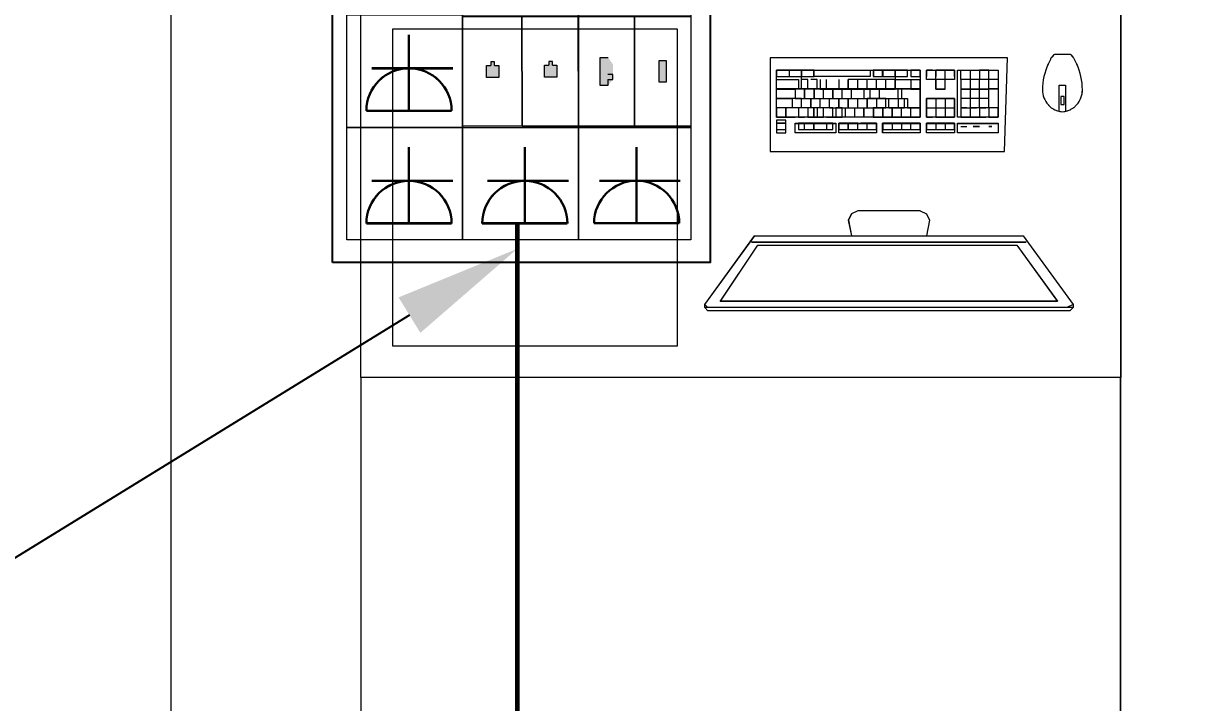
# Model space of a CAD drawing. Header units: millimetres. Extents: x -32 to 417638015, y -35 to 175284279.
# Drawn here: x 416879503 to 416881373, y 175241415 to 175242487 of the extents above; entities that cross this region are included whole.
import ezdxf
from ezdxf import colors
from ezdxf.entities.mleader import LeaderData, LeaderLine
from ezdxf.math import Vec2, Vec3

# ---------------------------------------------------------------- set-up
doc = ezdxf.new("R2010")
doc.units = ezdxf.units.MM
for name, color, linetype, lineweight in [('_ЭМ_В полу', 26, 'Кабель в трубе', 60), ('_ЭМ_ТХобщее_слой', 7, 'Continuous', 30), ('Перекрытие', 7, 'Continuous', 18), ('ТХ', 5, 'Continuous', 0), ('ШТРИХОВКА', 252, 'Continuous', 15), ('Электро', 250, 'Continuous', 25), ('ЭОМ_Кабель для СУП', 150, 'Continuous', 9)]:
    doc.layers.add(name, color=color, linetype=linetype, lineweight=lineweight)
for name, color, linetype in [('_ЭМ_Надписи', 7, 'Continuous'), ('PDF _СС_розетки', 7, 'Continuous'), ('ВНУТРЯНКА', 1, 'Continuous'), ('ЭОМ_Лотки рабочие', 5, 'Continuous')]:
    doc.layers.add(name, color=color, linetype=linetype)
doc.layers.add('PDF _ЭОМ _розетки', color=7, linetype='Continuous', true_color=0xeb0000)
doc.styles.add('ELine', font='txt.shx')
doc.styles.add('ЭОМ', font='isocpeur.ttf', dxfattribs={"width": 0.85, "height": 250})
doc.linetypes.add('TRAY', pattern='A,12.119257,["_",ELine,S=4.5,R=90,X=0,Y=-1.555839],0.750382,["_",ELine,S=4.5,R=0,X=0,Y=-0.805849],1.314849,["_",ELine,S=4.5,R=0,X=0,Y=-0.805849],2.250029,["_",ELine,S=4.5,R=90,X=0,Y=-1.555839],13.565483', length=30)
doc.linetypes.add('Кабель в трубе', pattern='A,8,[133,ltypeshp.shx,S=1,R=0,X=10,Y=1.3],-3,[130,ltypeshp.shx,S=1.5,R=-45,X=-1.5,Y=0],8', length=19)

# ---------------------------------------------------------------- blocks, each defined once
blk = doc.blocks.new('Тх 2 этаж')
at = {"layer": 'ТХ', "color": 252, "linetype": 'Continuous', "ltscale": 100, "true_color": 0x939598}
for p, q in [((1695.3, 8751.7), (1680.5, 8751.7)), ((1705.9, 8751.7), (1695.3, 8751.7)), ((1359.9, 8500.2), (1355, 8490.3)), ((1359.9, 8500.2), (1355, 8490.3)), ((1355, 8490.3), (1359.9, 8465.7)), ((1369.8, 8505.1), (1359.9, 8500.2)), ((1369.8, 8505.1), (1359.9, 8500.2)), ((1419.1, 8505.1), (1369.8, 8505.1)), ((1419.1, 8505.1), (1369.8, 8505.1)), ((1468.4, 8505.1), (1419.1, 8505.1)), ((1468.4, 8505.1), (1419.1, 8505.1)), ((1468.4, 8505.1), (1478.3, 8500.2)), ((1468.4, 8505.1), (1478.3, 8500.2)), ((1478.3, 8500.2), (1483.2, 8490.3)), ((1478.3, 8500.2), (1483.2, 8490.3)), ((1483.2, 8490.3), (1478.3, 8465.7))]:
    blk.add_line(p, q, dxfattribs=at)
at = {"layer": 'ТХ', "color": 252, "true_color": 0x939598}
for points in [[(1785.2, 8241.7), (585.2, 8241.7), (585.2, 8841.7), (1785.2, 8841.7)], [(1085.2, 8791.7), (635.2, 8791.7), (635.2, 8291.7), (1085.2, 8291.7)], [(1695.9, 8672.8), (1695.9, 8685.7), (1690.5, 8685.7), (1690.5, 8672.8)], [(585.2, 7641.7), (1785.2, 7641.7), (1785.2, 8241.7), (585.2, 8241.7)]]:
    blk.add_lwpolyline(points, close=True, dxfattribs=at)
at = {"layer": 'ТХ', "color": 252, "linetype": 'Continuous', "ltscale": 100, "true_color": 0x939598}
for points in [[(1231.7, 8746.8), (1231.7, 8598.8)], [(1606.5, 8746.8), (1231.7, 8746.8)], [(1231.7, 8598.8), (1601.6, 8598.8), (1606.5, 8746.8)], [(1241.6, 8727), (1468.4, 8727)], [(1241.6, 8653.1), (1241.6, 8727)], [(1281, 8727), (1241.6, 8727)], [(1241.6, 8727), (1241.6, 8717.2)], [(1241.6, 8717.2), (1300.8, 8717.2)], [(1261.3, 8727), (1261.3, 8717.2)], [(1281, 8697.5), (1281, 8727)], [(1300.8, 8727), (1281, 8727)], [(1281, 8727), (1281, 8717.2)], [(1300.8, 8717.2), (1300.8, 8727)], [(1300.8, 8717.2), (1300.8, 8727)], [(1300.8, 8727), (1389.5, 8727)], [(1389.5, 8717.2), (1300.8, 8717.2)], [(1389.5, 8727), (1389.5, 8717.2)], [(1429, 8727), (1394.5, 8727)], [(1394.5, 8727), (1394.5, 8717.2)], [(1394.5, 8717.2), (1429, 8717.2)], [(1409.3, 8717.2), (1409.3, 8727)], [(1409.3, 8727), (1409.3, 8717.2)], [(1448.7, 8727), (1429, 8727)], [(1429, 8727), (1429, 8697.5)], [(1429, 8717.2), (1429, 8727)], [(1429, 8717.2), (1448.7, 8717.2)], [(1448.7, 8717.2), (1448.7, 8727)], [(1468.4, 8727), (1453.6, 8727)], [(1453.6, 8727), (1453.6, 8717.2)], [(1453.6, 8717.2), (1468.4, 8717.2)], [(1468.4, 8727), (1468.4, 8653.1)], [(1468.4, 8717.2), (1468.4, 8727)], [(1488.2, 8727), (1478.3, 8727)], [(1478.3, 8727), (1478.3, 8717.2)], [(1478.3, 8727), (1522.7, 8727)], [(1478.3, 8712.3), (1478.3, 8727)], [(1522.7, 8727), (1493.1, 8727)], [(1493.1, 8727), (1493.1, 8717.2)], [(1493.1, 8697.5), (1493.1, 8727)], [(1507.9, 8712.3), (1507.9, 8727)], [(1522.7, 8717.2), (1522.7, 8727)], [(1522.7, 8727), (1522.7, 8712.3)], [(1527.6, 8727), (1591.7, 8727)], [(1527.6, 8653.1), (1527.6, 8727)], [(1532.5, 8727), (1557.2, 8727)], [(1532.5, 8712.3), (1532.5, 8727)], [(1547.3, 8727), (1547.3, 8653.1)], [(1576.9, 8727), (1562.1, 8727)], [(1562.1, 8727), (1562.1, 8712.3)], [(1562.1, 8727), (1562.1, 8712.3)], [(1576.9, 8667.9), (1576.9, 8727)], [(1576.9, 8712.3), (1576.9, 8727)], [(1576.9, 8727), (1591.7, 8727)], [(1591.7, 8727), (1591.7, 8653.1)], [(1591.7, 8727), (1591.7, 8667.9)], [(1241.6, 8712.3), (1276.1, 8712.3)], [(1241.6, 8697.5), (1241.6, 8712.3)], [(1241.6, 8697.5), (1271.2, 8697.5)], [(1276.1, 8697.5), (1241.6, 8697.5)], [(1266.2, 8667.9), (1241.6, 8667.9), (1241.6, 8682.7), (1241.6, 8697.5)], [(1305.7, 8697.5), (1271.2, 8697.5)], [(1271.2, 8697.5), (1271.2, 8682.7)], [(1271.2, 8697.5), (1271.2, 8682.7)], [(1276.1, 8712.3), (1276.1, 8697.5)], [(1290.9, 8712.3), (1281, 8712.3)], [(1286, 8697.5), (1286, 8682.7)], [(1286, 8682.7), (1286, 8697.5)], [(1290.9, 8697.5), (1290.9, 8712.3)], [(1305.7, 8712.3), (1295.8, 8712.3)], [(1315.6, 8697.5), (1300.8, 8697.5)], [(1300.8, 8697.5), (1300.8, 8682.7)], [(1305.7, 8697.5), (1305.7, 8712.3)], [(1310.6, 8712.3), (1310.6, 8697.5)], [(1310.6, 8697.5), (1429, 8697.5)], [(1315.6, 8682.7), (1315.6, 8697.5)], [(1424, 8697.5), (1315.6, 8697.5)], [(1320.5, 8697.5), (1320.5, 8712.3)], [(1340.2, 8712.3), (1340.2, 8697.5)], [(1345.1, 8682.7), (1345.1, 8697.5)], [(1399.4, 8712.3), (1355, 8712.3)], [(1355, 8697.5), (1355, 8712.3)], [(1359.9, 8682.7), (1359.9, 8697.5)], [(1369.8, 8697.5), (1369.8, 8712.3)], [(1379.7, 8697.5), (1379.7, 8682.7)], [(1384.6, 8697.5), (1384.6, 8712.3)], [(1384.6, 8697.5), (1399.4, 8697.5)], [(1389.5, 8682.7), (1389.5, 8697.5)], [(1399.4, 8697.5), (1399.4, 8712.3)], [(1429, 8712.3), (1399.4, 8712.3)], [(1404.3, 8682.7), (1404.3, 8697.5)], [(1414.2, 8697.5), (1414.2, 8712.3)], [(1433.9, 8697.5), (1424, 8697.5)], [(1453.6, 8697.5), (1429, 8697.5), (1429, 8712.3)], [(1429, 8712.3), (1468.4, 8712.3)], [(1433.9, 8682.7), (1433.9, 8697.5)], [(1438.8, 8697.5), (1438.8, 8682.7), (1448.7, 8682.7), (1448.7, 8667.9)], [(1468.4, 8697.5), (1438.8, 8697.5)], [(1453.6, 8712.3), (1453.6, 8697.5)], [(1453.6, 8712.3), (1453.6, 8697.5)], [(1453.6, 8697.5), (1468.4, 8697.5)], [(1468.4, 8697.5), (1468.4, 8712.3)], [(1468.4, 8667.9), (1468.4, 8697.5)], [(1522.7, 8712.3), (1478.3, 8712.3)], [(1493.1, 8712.3), (1493.1, 8697.5)], [(1493.1, 8697.5), (1507.9, 8697.5), (1507.9, 8712.3)], [(1493.1, 8697.5), (1507.9, 8697.5)], [(1522.7, 8712.3), (1507.9, 8712.3)], [(1507.9, 8697.5), (1507.9, 8712.3)], [(1557.2, 8712.3), (1532.5, 8712.3)], [(1532.5, 8712.3), (1532.5, 8667.9)], [(1562.1, 8712.3), (1532.5, 8712.3)], [(1532.5, 8697.5), (1547.3, 8697.5)], [(1547.3, 8697.5), (1576.9, 8697.5)], [(1562.1, 8667.9), (1562.1, 8712.3)], [(1591.7, 8712.3), (1562.1, 8712.3)], [(1576.9, 8667.9), (1576.9, 8712.3)], [(1591.7, 8697.5), (1576.9, 8697.5)], [(1241.6, 8682.7), (1266.2, 8682.7)], [(1271.2, 8682.7), (1241.6, 8682.7)], [(1266.2, 8682.7), (1266.2, 8667.9)], [(1266.2, 8682.7), (1266.2, 8667.9)], [(1281, 8682.7), (1266.2, 8682.7)], [(1271.2, 8682.7), (1295.8, 8682.7)], [(1281, 8667.9), (1281, 8682.7)], [(1286, 8682.7), (1389.5, 8682.7)], [(1295.8, 8667.9), (1295.8, 8682.7)], [(1295.8, 8682.7), (1295.8, 8667.9)], [(1310.6, 8667.9), (1310.6, 8682.7)], [(1325.4, 8667.9), (1325.4, 8682.7)], [(1340.2, 8682.7), (1340.2, 8667.9)], [(1340.2, 8667.9), (1340.2, 8682.7)], [(1355, 8667.9), (1355, 8682.7)], [(1369.8, 8667.9), (1369.8, 8682.7)], [(1384.6, 8667.9), (1384.6, 8682.7)], [(1414.2, 8682.7), (1384.6, 8682.7)], [(1384.6, 8682.7), (1384.6, 8667.9)], [(1389.5, 8682.7), (1409.3, 8682.7)], [(1399.4, 8682.7), (1399.4, 8667.9)], [(1409.3, 8682.7), (1443.8, 8682.7)], [(1414.2, 8667.9), (1414.2, 8682.7)], [(1419.1, 8667.9), (1419.1, 8682.7)], [(1433.9, 8682.7), (1433.9, 8667.9)], [(1443.8, 8667.9), (1443.8, 8682.7)], [(1478.3, 8653.1), (1478.3, 8682.7)], [(1522.7, 8682.7), (1478.3, 8682.7)], [(1478.3, 8682.7), (1478.3, 8667.9)], [(1478.3, 8682.7), (1522.7, 8682.7)], [(1493.1, 8682.7), (1493.1, 8653.1)], [(1507.9, 8682.7), (1507.9, 8667.9)], [(1522.7, 8667.9), (1522.7, 8682.7)], [(1522.7, 8682.7), (1522.7, 8653.1)], [(1562.1, 8682.7), (1532.5, 8682.7)], [(1576.9, 8682.7), (1562.1, 8682.7)], [(1325.4, 8667.9), (1241.6, 8667.9)], [(1241.6, 8667.9), (1241.6, 8653.1)], [(1256.4, 8667.9), (1256.4, 8653.1)], [(1256.4, 8653.1), (1256.4, 8667.9)], [(1276.1, 8667.9), (1276.1, 8653.1)], [(1290.9, 8667.9), (1290.9, 8653.1)], [(1300.8, 8653.1), (1300.8, 8667.9)], [(1305.7, 8667.9), (1305.7, 8653.1)], [(1315.6, 8653.1), (1315.6, 8667.9)], [(1330.3, 8667.9), (1320.5, 8667.9)], [(1325.4, 8667.9), (1394.5, 8667.9)], [(1330.3, 8653.1), (1330.3, 8667.9)], [(1345.1, 8667.9), (1335.3, 8667.9)], [(1335.3, 8667.9), (1335.3, 8653.1)], [(1345.1, 8653.1), (1345.1, 8667.9)], [(1350.1, 8667.9), (1350.1, 8653.1)], [(1364.9, 8667.9), (1364.9, 8653.1)], [(1369.8, 8667.9), (1384.6, 8667.9)], [(1384.6, 8667.9), (1414.2, 8667.9)], [(1438.8, 8667.9), (1394.5, 8667.9)], [(1394.5, 8667.9), (1394.5, 8653.1)], [(1409.3, 8667.9), (1409.3, 8653.1)], [(1419.1, 8667.9), (1443.8, 8667.9)], [(1438.8, 8653.1), (1438.8, 8667.9)], [(1453.6, 8667.9), (1438.8, 8667.9)], [(1448.7, 8667.9), (1468.4, 8667.9)], [(1468.4, 8667.9), (1453.6, 8667.9)], [(1453.6, 8653.1), (1453.6, 8667.9)], [(1468.4, 8653.1), (1468.4, 8667.9)], [(1478.3, 8667.9), (1478.3, 8653.1)], [(1478.3, 8667.9), (1522.7, 8667.9)], [(1507.9, 8667.9), (1507.9, 8653.1)], [(1522.7, 8653.1), (1522.7, 8667.9)], [(1542.4, 8667.9), (1532.5, 8667.9)], [(1532.5, 8667.9), (1532.5, 8653.1)], [(1532.5, 8667.9), (1557.2, 8667.9)], [(1591.7, 8667.9), (1547.3, 8667.9)], [(1562.1, 8667.9), (1562.1, 8653.1)], [(1562.1, 8667.9), (1572, 8667.9)], [(1576.9, 8667.9), (1576.9, 8653.1)], [(1591.7, 8667.9), (1576.9, 8667.9)], [(1591.7, 8653.1), (1591.7, 8667.9)], [(1468.4, 8653.1), (1241.6, 8653.1)], [(1241.6, 8653.1), (1271.2, 8653.1)], [(1256.4, 8648.1), (1241.6, 8648.1)], [(1241.6, 8648.1), (1241.6, 8628.4)], [(1256.4, 8643.2), (1241.6, 8643.2)], [(1241.6, 8643.2), (1241.6, 8633.3)], [(1256.4, 8628.4), (1256.4, 8648.1)], [(1256.4, 8633.3), (1256.4, 8643.2)], [(1271.2, 8643.2), (1335.3, 8643.2)], [(1271.2, 8628.4), (1271.2, 8643.2)], [(1276.1, 8653.1), (1286, 8653.1)], [(1330.3, 8643.2), (1276.1, 8643.2)], [(1276.1, 8643.2), (1276.1, 8633.3)], [(1286, 8633.3), (1286, 8643.2)], [(1290.9, 8653.1), (1315.6, 8653.1)], [(1300.8, 8633.3), (1300.8, 8643.2)], [(1320.5, 8653.1), (1345.1, 8653.1)], [(1320.5, 8643.2), (1320.5, 8633.3)], [(1330.3, 8633.3), (1330.3, 8643.2)], [(1335.3, 8643.2), (1335.3, 8628.4)], [(1369.8, 8633.3), (1369.8, 8643.2), (1340.2, 8643.2)], [(1340.2, 8643.2), (1340.2, 8633.3)], [(1340.2, 8628.4), (1340.2, 8643.2)], [(1340.2, 8643.2), (1399.4, 8643.2)], [(1355, 8633.3), (1355, 8643.2)], [(1399.4, 8643.2), (1374.7, 8643.2)], [(1384.6, 8633.3), (1384.6, 8643.2)], [(1394.5, 8653.1), (1409.3, 8653.1)], [(1399.4, 8633.3), (1399.4, 8643.2)], [(1399.4, 8643.2), (1399.4, 8628.4)], [(1409.3, 8653.1), (1424, 8653.1)], [(1424, 8643.2), (1409.3, 8643.2)], [(1409.3, 8643.2), (1409.3, 8633.3)], [(1409.3, 8628.4), (1409.3, 8643.2)], [(1409.3, 8643.2), (1468.4, 8643.2)], [(1424, 8653.1), (1438.8, 8653.1)], [(1438.8, 8643.2), (1424, 8643.2)], [(1424, 8643.2), (1424, 8633.3)], [(1438.8, 8653.1), (1468.4, 8653.1)], [(1438.8, 8643.2), (1438.8, 8633.3), (1468.4, 8633.3)], [(1468.4, 8643.2), (1438.8, 8643.2)], [(1453.6, 8633.3), (1453.6, 8643.2)], [(1468.4, 8633.3), (1468.4, 8643.2), (1468.4, 8628.4)], [(1478.3, 8653.1), (1488.2, 8653.1)], [(1522.7, 8653.1), (1478.3, 8653.1)], [(1522.7, 8643.2), (1478.3, 8643.2)], [(1478.3, 8643.2), (1522.7, 8643.2)], [(1478.3, 8643.2), (1478.3, 8633.3)], [(1478.3, 8628.4), (1478.3, 8643.2)], [(1493.1, 8653.1), (1507.9, 8653.1)], [(1493.1, 8643.2), (1493.1, 8633.3)], [(1507.9, 8653.1), (1522.7, 8653.1)], [(1507.9, 8643.2), (1507.9, 8633.3)], [(1522.7, 8633.3), (1522.7, 8643.2)], [(1522.7, 8643.2), (1522.7, 8628.4)], [(1591.7, 8653.1), (1527.6, 8653.1)], [(1527.6, 8643.2), (1591.7, 8643.2)], [(1527.6, 8628.4), (1527.6, 8643.2)], [(1532.5, 8653.1), (1572, 8653.1)], [(1532.5, 8638.3), (1542.4, 8638.3)], [(1532.5, 8638.3), (1542.4, 8638.3)], [(1562.1, 8638.3), (1552.3, 8638.3)], [(1552.3, 8638.3), (1562.1, 8638.3)], [(1576.9, 8653.1), (1591.7, 8653.1)], [(1581.9, 8638.3), (1576.9, 8638.3)], [(1576.9, 8638.3), (1581.9, 8638.3)], [(1591.7, 8643.2), (1591.7, 8628.4)], [(1241.6, 8633.3), (1256.4, 8633.3)], [(1241.6, 8628.4), (1256.4, 8628.4)], [(1335.3, 8628.4), (1271.2, 8628.4)], [(1276.1, 8633.3), (1330.3, 8633.3)], [(1340.2, 8633.3), (1369.8, 8633.3)], [(1399.4, 8628.4), (1340.2, 8628.4)], [(1369.8, 8633.3), (1399.4, 8633.3)], [(1409.3, 8633.3), (1438.8, 8633.3)], [(1468.4, 8628.4), (1409.3, 8628.4)], [(1478.3, 8633.3), (1522.7, 8633.3)], [(1522.7, 8628.4), (1478.3, 8628.4)], [(1591.7, 8628.4), (1527.6, 8628.4)], [(1202.1, 8455.8), (1419.1, 8455.8), (1636.1, 8455.8)], [(1710.1, 8357.2), (1700.2, 8352.3), (1419.1, 8352.3), (1133.1, 8352.3), (1128.2, 8357.2)], [(1710.1, 8352.3), (1700.2, 8352.3), (1419.1, 8352.3), (1138, 8352.3), (1128.2, 8352.3)]]:
    blk.add_lwpolyline(points, dxfattribs=at)
for points in [[(1330.3, 8697.5), (1330.3, 8682.7)], [(1379.7, 8667.9), (1379.7, 8653.1)], [(1424, 8667.9), (1424, 8653.1)], [(1216.9, 8465.7), (1419.1, 8465.7), (1616.4, 8465.7), (1626.2, 8465.7), (1631.2, 8465.7), (1710.1, 8357.2), (1710.1, 8352.3), (1705.1, 8347.3), (1419.1, 8347.3), (1133.1, 8347.3), (1128.2, 8352.3), (1128.2, 8357.2), (1207.1, 8465.7)], [(1419.1, 8362.1), (1152.8, 8362.1), (1212, 8450.9), (1419.1, 8450.9), (1621.3, 8450.9), (1685.4, 8362.1)]]:
    blk.add_lwpolyline(points, close=True, dxfattribs=at)
at = {"layer": 'ТХ', "color": 252, "true_color": 0x939598}
blk.add_lwpolyline([(1688.3, 8662.1), (1688.3, 8703.4), (1698.1, 8703.4), (1698.1, 8662.1)], dxfattribs=at)
at = {"layer": 'ТХ', "color": 252, "linetype": 'Continuous', "ltscale": 100, "true_color": 0x939598}
for centre, radius, start, end in [((1705.1, 8725.5), 36.4, 135, 144.2175), ((1680.5, 8750.1), 1.61, 90, 135), ((1705.9, 8750.1), 1.61, 45, 90), ((1681.3, 8725.5), 36.4, 35.7825, 45), ((1759.3, 8696.1), 97.6, 155.2785, 180), ((1930.2, 8617.4), 285.7, 153.4349, 155.2785), ((1684.8, 8740.1), 11.5, 144.2175, 153.4349), ((1701.6, 8740.1), 11.5, 26.5651, 35.7825), ((1456.2, 8617.4), 285.7, 24.7215, 26.5651), ((1627.1, 8696.1), 97.6, 0, 24.7215), ((1696.4, 8696.1), 34.8, 180, 222.0469), ((1690, 8696.1), 34.8, 317.9531, 0), ((1746.8, 8741.5), 102.6, 222.0469, 225), ((1681.7, 8676.4), 10.5, 225, 234.2175), ((1693.5, 8692.8), 30.7, 234.2175, 243.4349), ((1700.9, 8707.5), 47.1, 243.4349, 250.8758), ((1693.2, 8685.4), 23.8, 250.8758, 270), ((1693.2, 8685.4), 23.8, 270, 289.1242), ((1685.5, 8707.5), 47.1, 289.1242, 296.5651), ((1692.9, 8692.8), 30.7, 296.5651, 305.7825), ((1704.7, 8676.4), 10.5, 305.7825, 315), ((1639.6, 8741.5), 102.6, 315, 317.9531)]:
    blk.add_arc(centre, radius, start, end, dxfattribs=at)
blk = doc.blocks.new('План 2 этажа')
at = {"layer": 'Перекрытие', "color": 8}
blk.add_line((-5404.235, 9080.02), (-5404.235, 11444.505), dxfattribs=at)
at = {"layer": 'ЭОМ_Лотки рабочие'}
blk.add_blockref('Тх 2 этаж', (-5689.424, 2325.176), dxfattribs=at)
blk = doc.blocks.new('_ЭМ_ТХ2_2ЭТАЖнов')
at = {"layer": 'ТХ', "color": 252, "linetype": 'Continuous', "ltscale": 100, "true_color": 0x939598}
for p, q in [((1819.9, 10743.2), (1805.1, 10743.2)), ((1830.6, 10743.2), (1819.9, 10743.2)), ((1484.6, 10491.7), (1479.7, 10481.8)), ((1484.6, 10491.7), (1479.7, 10481.8)), ((1494.5, 10496.6), (1484.6, 10491.7)), ((1494.5, 10496.6), (1484.6, 10491.7)), ((1543.8, 10496.6), (1494.5, 10496.6)), ((1543.8, 10496.6), (1494.5, 10496.6)), ((1593.1, 10496.6), (1543.8, 10496.6)), ((1593.1, 10496.6), (1543.8, 10496.6)), ((1593.1, 10496.6), (1602.9, 10491.7)), ((1593.1, 10496.6), (1602.9, 10491.7)), ((1602.9, 10491.7), (1607.9, 10481.8)), ((1602.9, 10491.7), (1607.9, 10481.8)), ((1479.7, 10481.8), (1484.6, 10457.2)), ((1607.9, 10481.8), (1602.9, 10457.2))]:
    blk.add_line(p, q, dxfattribs=at)
at = {"layer": 'ТХ', "color": 252, "true_color": 0x939598}
for points in [[(1909.8, 10233.2), (709.8, 10233.2), (709.8, 10833.2), (1909.8, 10833.2)], [(1209.8, 10783.2), (759.8, 10783.2), (759.8, 10283.2), (1209.8, 10283.2)], [(1820.5, 10664.2), (1820.5, 10677.2), (1815.2, 10677.2), (1815.2, 10664.2)], [(709.8, 9633.2), (1909.8, 9633.2), (1909.8, 10233.2), (709.8, 10233.2)]]:
    blk.add_lwpolyline(points, close=True, dxfattribs=at)
at = {"layer": 'ТХ', "color": 252, "linetype": 'Continuous', "ltscale": 100, "true_color": 0x939598}
for points in [[(1356.4, 10738.3), (1356.4, 10590.3)], [(1731.2, 10738.3), (1356.4, 10738.3)], [(1356.4, 10590.3), (1726.2, 10590.3), (1731.2, 10738.3)], [(1366.2, 10718.5), (1593.1, 10718.5)], [(1366.2, 10644.6), (1366.2, 10718.5)], [(1405.7, 10718.5), (1366.2, 10718.5)], [(1366.2, 10718.5), (1366.2, 10708.7)], [(1386, 10718.5), (1386, 10708.7)], [(1405.7, 10688.9), (1405.7, 10718.5)], [(1425.4, 10718.5), (1405.7, 10718.5)], [(1405.7, 10718.5), (1405.7, 10708.7)], [(1425.4, 10708.7), (1425.4, 10718.5)], [(1425.4, 10708.7), (1425.4, 10718.5)], [(1425.4, 10718.5), (1514.2, 10718.5)], [(1514.2, 10718.5), (1514.2, 10708.7)], [(1553.6, 10718.5), (1519.1, 10718.5)], [(1519.1, 10718.5), (1519.1, 10708.7)], [(1533.9, 10708.7), (1533.9, 10718.5)], [(1533.9, 10718.5), (1533.9, 10708.7)], [(1573.4, 10718.5), (1553.6, 10718.5)], [(1553.6, 10718.5), (1553.6, 10688.9)], [(1553.6, 10708.7), (1553.6, 10718.5)], [(1573.4, 10708.7), (1573.4, 10718.5)], [(1593.1, 10718.5), (1578.3, 10718.5)], [(1578.3, 10718.5), (1578.3, 10708.7)], [(1593.1, 10718.5), (1593.1, 10644.6)], [(1593.1, 10708.7), (1593.1, 10718.5)], [(1612.8, 10718.5), (1602.9, 10718.5)], [(1602.9, 10718.5), (1602.9, 10708.7)], [(1602.9, 10718.5), (1647.3, 10718.5)], [(1602.9, 10703.7), (1602.9, 10718.5)], [(1647.3, 10718.5), (1617.7, 10718.5)], [(1617.7, 10718.5), (1617.7, 10708.7)], [(1617.7, 10688.9), (1617.7, 10718.5)], [(1632.5, 10703.7), (1632.5, 10718.5)], [(1647.3, 10708.7), (1647.3, 10718.5)], [(1647.3, 10718.5), (1647.3, 10703.7)], [(1652.3, 10718.5), (1716.4, 10718.5)], [(1652.3, 10644.6), (1652.3, 10718.5)], [(1657.2, 10718.5), (1681.9, 10718.5)], [(1657.2, 10703.7), (1657.2, 10718.5)], [(1672, 10718.5), (1672, 10644.6)], [(1701.6, 10718.5), (1686.8, 10718.5)], [(1686.8, 10718.5), (1686.8, 10703.7)], [(1686.8, 10718.5), (1686.8, 10703.7)], [(1701.6, 10659.3), (1701.6, 10718.5)], [(1701.6, 10703.7), (1701.6, 10718.5)], [(1701.6, 10718.5), (1716.4, 10718.5)], [(1716.4, 10718.5), (1716.4, 10644.6)], [(1716.4, 10718.5), (1716.4, 10659.3)], [(1366.2, 10708.7), (1425.4, 10708.7)], [(1366.2, 10703.7), (1400.8, 10703.7)], [(1366.2, 10688.9), (1366.2, 10703.7)], [(1400.8, 10703.7), (1400.8, 10688.9)], [(1415.6, 10703.7), (1405.7, 10703.7)], [(1415.6, 10688.9), (1415.6, 10703.7)], [(1430.3, 10703.7), (1420.5, 10703.7)], [(1514.2, 10708.7), (1425.4, 10708.7)], [(1430.3, 10688.9), (1430.3, 10703.7)], [(1435.3, 10703.7), (1435.3, 10688.9)], [(1445.1, 10688.9), (1445.1, 10703.7)], [(1464.9, 10703.7), (1464.9, 10688.9)], [(1524, 10703.7), (1479.7, 10703.7)], [(1479.7, 10688.9), (1479.7, 10703.7)], [(1494.5, 10688.9), (1494.5, 10703.7)], [(1509.2, 10688.9), (1509.2, 10703.7)], [(1519.1, 10708.7), (1553.6, 10708.7)], [(1524, 10688.9), (1524, 10703.7)], [(1553.6, 10703.7), (1524, 10703.7)], [(1538.8, 10688.9), (1538.8, 10703.7)], [(1553.6, 10708.7), (1573.4, 10708.7)], [(1578.3, 10688.9), (1553.6, 10688.9), (1553.6, 10703.7)], [(1553.6, 10703.7), (1593.1, 10703.7)], [(1578.3, 10708.7), (1593.1, 10708.7)], [(1578.3, 10703.7), (1578.3, 10688.9)], [(1578.3, 10703.7), (1578.3, 10688.9)], [(1593.1, 10688.9), (1593.1, 10703.7)], [(1647.3, 10703.7), (1602.9, 10703.7)], [(1617.7, 10703.7), (1617.7, 10688.9)], [(1617.7, 10688.9), (1632.5, 10688.9), (1632.5, 10703.7)], [(1647.3, 10703.7), (1632.5, 10703.7)], [(1632.5, 10688.9), (1632.5, 10703.7)], [(1681.9, 10703.7), (1657.2, 10703.7)], [(1657.2, 10703.7), (1657.2, 10659.3)], [(1686.8, 10703.7), (1657.2, 10703.7)], [(1686.8, 10659.3), (1686.8, 10703.7)], [(1716.4, 10703.7), (1686.8, 10703.7)], [(1701.6, 10659.3), (1701.6, 10703.7)], [(1366.2, 10688.9), (1395.8, 10688.9)], [(1400.8, 10688.9), (1366.2, 10688.9)], [(1390.9, 10659.3), (1366.2, 10659.3), (1366.2, 10674.1), (1366.2, 10688.9)], [(1430.3, 10688.9), (1395.8, 10688.9)], [(1395.8, 10688.9), (1395.8, 10674.1)], [(1395.8, 10688.9), (1395.8, 10674.1)], [(1410.6, 10688.9), (1410.6, 10674.1)], [(1410.6, 10674.1), (1410.6, 10688.9)], [(1440.2, 10688.9), (1425.4, 10688.9)], [(1425.4, 10688.9), (1425.4, 10674.1)], [(1435.3, 10688.9), (1553.6, 10688.9)], [(1440.2, 10674.1), (1440.2, 10688.9)], [(1548.7, 10688.9), (1440.2, 10688.9)], [(1469.8, 10674.1), (1469.8, 10688.9)], [(1484.6, 10674.1), (1484.6, 10688.9)], [(1504.3, 10688.9), (1504.3, 10674.1)], [(1509.2, 10688.9), (1524, 10688.9)], [(1514.2, 10674.1), (1514.2, 10688.9)], [(1529, 10674.1), (1529, 10688.9)], [(1558.6, 10688.9), (1548.7, 10688.9)], [(1558.6, 10674.1), (1558.6, 10688.9)], [(1563.5, 10688.9), (1563.5, 10674.1), (1573.4, 10674.1), (1573.4, 10659.3)], [(1593.1, 10688.9), (1563.5, 10688.9)], [(1578.3, 10688.9), (1593.1, 10688.9)], [(1593.1, 10659.3), (1593.1, 10688.9)], [(1617.7, 10688.9), (1632.5, 10688.9)], [(1657.2, 10688.9), (1672, 10688.9)], [(1672, 10688.9), (1701.6, 10688.9)], [(1716.4, 10688.9), (1701.6, 10688.9)], [(1366.2, 10674.1), (1390.9, 10674.1)], [(1395.8, 10674.1), (1366.2, 10674.1)], [(1450.1, 10659.3), (1366.2, 10659.3)], [(1366.2, 10659.3), (1366.2, 10644.6)], [(1381, 10659.3), (1381, 10644.6)], [(1381, 10644.6), (1381, 10659.3)], [(1390.9, 10674.1), (1390.9, 10659.3)], [(1390.9, 10674.1), (1390.9, 10659.3)], [(1405.7, 10674.1), (1390.9, 10674.1)], [(1395.8, 10674.1), (1420.5, 10674.1)], [(1400.8, 10659.3), (1400.8, 10644.6)], [(1405.7, 10659.3), (1405.7, 10674.1)], [(1410.6, 10674.1), (1514.2, 10674.1)], [(1415.6, 10659.3), (1415.6, 10644.6)], [(1420.5, 10659.3), (1420.5, 10674.1)], [(1420.5, 10674.1), (1420.5, 10659.3)], [(1425.4, 10644.6), (1425.4, 10659.3)], [(1430.3, 10659.3), (1430.3, 10644.6)], [(1435.3, 10659.3), (1435.3, 10674.1)], [(1440.2, 10644.6), (1440.2, 10659.3)], [(1455, 10659.3), (1445.1, 10659.3)], [(1450.1, 10659.3), (1450.1, 10674.1)], [(1450.1, 10659.3), (1519.1, 10659.3)], [(1455, 10644.6), (1455, 10659.3)], [(1469.8, 10659.3), (1459.9, 10659.3)], [(1459.9, 10659.3), (1459.9, 10644.6)], [(1464.9, 10674.1), (1464.9, 10659.3)], [(1464.9, 10659.3), (1464.9, 10674.1)], [(1469.8, 10644.6), (1469.8, 10659.3)], [(1474.7, 10659.3), (1474.7, 10644.6)], [(1479.7, 10659.3), (1479.7, 10674.1)], [(1489.5, 10659.3), (1489.5, 10644.6)], [(1494.5, 10659.3), (1494.5, 10674.1)], [(1494.5, 10659.3), (1509.2, 10659.3)], [(1509.2, 10659.3), (1509.2, 10674.1)], [(1538.8, 10674.1), (1509.2, 10674.1)], [(1509.2, 10674.1), (1509.2, 10659.3)], [(1509.2, 10659.3), (1538.8, 10659.3)], [(1514.2, 10674.1), (1533.9, 10674.1)], [(1563.5, 10659.3), (1519.1, 10659.3)], [(1519.1, 10659.3), (1519.1, 10644.6)], [(1524, 10674.1), (1524, 10659.3)], [(1533.9, 10674.1), (1568.4, 10674.1)], [(1533.9, 10659.3), (1533.9, 10644.6)], [(1538.8, 10659.3), (1538.8, 10674.1)], [(1543.8, 10659.3), (1543.8, 10674.1)], [(1543.8, 10659.3), (1568.4, 10659.3)], [(1558.6, 10674.1), (1558.6, 10659.3)], [(1563.5, 10644.6), (1563.5, 10659.3)], [(1578.3, 10659.3), (1563.5, 10659.3)], [(1568.4, 10659.3), (1568.4, 10674.1)], [(1573.4, 10659.3), (1593.1, 10659.3)], [(1593.1, 10659.3), (1578.3, 10659.3)], [(1578.3, 10644.6), (1578.3, 10659.3)], [(1593.1, 10644.6), (1593.1, 10659.3)], [(1602.9, 10644.6), (1602.9, 10674.1)], [(1647.3, 10674.1), (1602.9, 10674.1)], [(1602.9, 10674.1), (1602.9, 10659.3)], [(1602.9, 10674.1), (1647.3, 10674.1)], [(1602.9, 10659.3), (1602.9, 10644.6)], [(1602.9, 10659.3), (1647.3, 10659.3)], [(1617.7, 10674.1), (1617.7, 10644.6)], [(1632.5, 10674.1), (1632.5, 10659.3)], [(1632.5, 10659.3), (1632.5, 10644.6)], [(1647.3, 10659.3), (1647.3, 10674.1)], [(1647.3, 10674.1), (1647.3, 10644.6)], [(1647.3, 10644.6), (1647.3, 10659.3)], [(1686.8, 10674.1), (1657.2, 10674.1)], [(1667.1, 10659.3), (1657.2, 10659.3)], [(1657.2, 10659.3), (1657.2, 10644.6)], [(1657.2, 10659.3), (1681.9, 10659.3)], [(1716.4, 10659.3), (1672, 10659.3)], [(1701.6, 10674.1), (1686.8, 10674.1)], [(1686.8, 10659.3), (1686.8, 10644.6)], [(1686.8, 10659.3), (1696.6, 10659.3)], [(1701.6, 10659.3), (1701.6, 10644.6)], [(1716.4, 10659.3), (1701.6, 10659.3)], [(1716.4, 10644.6), (1716.4, 10659.3)], [(1593.1, 10644.6), (1366.2, 10644.6)], [(1366.2, 10644.6), (1395.8, 10644.6)], [(1381, 10639.6), (1366.2, 10639.6)], [(1366.2, 10639.6), (1366.2, 10619.9)], [(1381, 10619.9), (1381, 10639.6)], [(1400.8, 10644.6), (1410.6, 10644.6)], [(1415.6, 10644.6), (1440.2, 10644.6)], [(1445.1, 10644.6), (1469.8, 10644.6)], [(1519.1, 10644.6), (1533.9, 10644.6)], [(1533.9, 10644.6), (1548.7, 10644.6)], [(1548.7, 10644.6), (1563.5, 10644.6)], [(1563.5, 10644.6), (1593.1, 10644.6)], [(1602.9, 10644.6), (1612.8, 10644.6)], [(1647.3, 10644.6), (1602.9, 10644.6)], [(1617.7, 10644.6), (1632.5, 10644.6)], [(1632.5, 10644.6), (1647.3, 10644.6)], [(1716.4, 10644.6), (1652.3, 10644.6)], [(1657.2, 10644.6), (1696.6, 10644.6)], [(1701.6, 10644.6), (1716.4, 10644.6)], [(1381, 10634.7), (1366.2, 10634.7)], [(1366.2, 10634.7), (1366.2, 10624.8)], [(1366.2, 10624.8), (1381, 10624.8)], [(1381, 10624.8), (1381, 10634.7)], [(1395.8, 10634.7), (1459.9, 10634.7)], [(1395.8, 10619.9), (1395.8, 10634.7)], [(1455, 10634.7), (1400.8, 10634.7)], [(1400.8, 10634.7), (1400.8, 10624.8)], [(1400.8, 10624.8), (1455, 10624.8)], [(1410.6, 10624.8), (1410.6, 10634.7)], [(1425.4, 10624.8), (1425.4, 10634.7)], [(1445.1, 10634.7), (1445.1, 10624.8)], [(1455, 10624.8), (1455, 10634.7)], [(1459.9, 10634.7), (1459.9, 10619.9)], [(1494.5, 10624.8), (1494.5, 10634.7), (1464.9, 10634.7)], [(1464.9, 10634.7), (1464.9, 10624.8)], [(1464.9, 10619.9), (1464.9, 10634.7)], [(1464.9, 10634.7), (1524, 10634.7)], [(1464.9, 10624.8), (1494.5, 10624.8)], [(1479.7, 10624.8), (1479.7, 10634.7)], [(1494.5, 10624.8), (1524, 10624.8)], [(1524, 10634.7), (1499.4, 10634.7)], [(1509.2, 10624.8), (1509.2, 10634.7)], [(1524, 10624.8), (1524, 10634.7)], [(1524, 10634.7), (1524, 10619.9)], [(1548.7, 10634.7), (1533.9, 10634.7)], [(1533.9, 10634.7), (1533.9, 10624.8)], [(1533.9, 10619.9), (1533.9, 10634.7)], [(1533.9, 10634.7), (1593.1, 10634.7)], [(1533.9, 10624.8), (1563.5, 10624.8)], [(1563.5, 10634.7), (1548.7, 10634.7)], [(1548.7, 10634.7), (1548.7, 10624.8)], [(1563.5, 10634.7), (1563.5, 10624.8), (1593.1, 10624.8)], [(1593.1, 10634.7), (1563.5, 10634.7)], [(1578.3, 10624.8), (1578.3, 10634.7)], [(1593.1, 10624.8), (1593.1, 10634.7), (1593.1, 10619.9)], [(1647.3, 10634.7), (1602.9, 10634.7)], [(1602.9, 10634.7), (1647.3, 10634.7)], [(1602.9, 10634.7), (1602.9, 10624.8)], [(1602.9, 10619.9), (1602.9, 10634.7)], [(1602.9, 10624.8), (1647.3, 10624.8)], [(1617.7, 10634.7), (1617.7, 10624.8)], [(1632.5, 10634.7), (1632.5, 10624.8)], [(1647.3, 10624.8), (1647.3, 10634.7)], [(1647.3, 10634.7), (1647.3, 10619.9)], [(1652.3, 10634.7), (1716.4, 10634.7)], [(1652.3, 10619.9), (1652.3, 10634.7)], [(1657.2, 10629.8), (1667.1, 10629.8)], [(1657.2, 10629.8), (1667.1, 10629.8)], [(1686.8, 10629.8), (1676.9, 10629.8)], [(1676.9, 10629.8), (1686.8, 10629.8)], [(1706.5, 10629.8), (1701.6, 10629.8)], [(1701.6, 10629.8), (1706.5, 10629.8)], [(1716.4, 10634.7), (1716.4, 10619.9)], [(1366.2, 10619.9), (1381, 10619.9)], [(1459.9, 10619.9), (1395.8, 10619.9)], [(1524, 10619.9), (1464.9, 10619.9)], [(1593.1, 10619.9), (1533.9, 10619.9)], [(1647.3, 10619.9), (1602.9, 10619.9)], [(1716.4, 10619.9), (1652.3, 10619.9)], [(1326.8, 10447.3), (1543.8, 10447.3), (1760.8, 10447.3)], [(1834.7, 10348.7), (1824.9, 10343.7), (1543.8, 10343.7), (1257.7, 10343.7), (1252.8, 10348.7)], [(1834.7, 10343.7), (1824.9, 10343.7), (1543.8, 10343.7), (1262.7, 10343.7), (1252.8, 10343.7)]]:
    blk.add_lwpolyline(points, dxfattribs=at)
at = {"layer": 'ТХ', "color": 252, "true_color": 0x939598}
blk.add_lwpolyline([(1812.9, 10653.6), (1812.9, 10694.8), (1822.8, 10694.8), (1822.8, 10653.6)], dxfattribs=at)
at = {"layer": 'ТХ', "color": 252, "linetype": 'Continuous', "ltscale": 100, "true_color": 0x939598}
for points in [[(1455, 10688.9), (1455, 10674.1)], [(1504.3, 10659.3), (1504.3, 10644.6)], [(1548.7, 10659.3), (1548.7, 10644.6)], [(1341.6, 10457.2), (1543.8, 10457.2), (1741, 10457.2), (1750.9, 10457.2), (1755.8, 10457.2), (1834.7, 10348.7), (1834.7, 10343.7), (1829.8, 10338.8), (1543.8, 10338.8), (1257.7, 10338.8), (1252.8, 10343.7), (1252.8, 10348.7), (1331.7, 10457.2)], [(1543.8, 10353.6), (1277.5, 10353.6), (1336.6, 10442.4), (1543.8, 10442.4), (1746, 10442.4), (1810.1, 10353.6)]]:
    blk.add_lwpolyline(points, close=True, dxfattribs=at)
for centre, radius, start, end in [((2054.8, 10608.9), 285.7, 153.4349, 155.2785), ((1809.5, 10731.6), 11.5, 144.2175, 153.4349), ((1829.8, 10716.9), 36.4, 135, 144.2175), ((1805.1, 10741.6), 1.61, 90, 135), ((1830.6, 10741.6), 1.61, 45, 90), ((1805.9, 10716.9), 36.4, 35.7825, 45), ((1826.2, 10731.6), 11.5, 26.5651, 35.7825), ((1580.9, 10608.9), 285.7, 24.7215, 26.5651), ((1884, 10687.6), 97.6, 155.2785, 180), ((1751.8, 10687.6), 97.6, 0, 24.7215), ((1821.1, 10687.6), 34.8, 180, 222.0469), ((1814.6, 10687.6), 34.8, 317.9531, 0), ((1871.4, 10733), 102.6, 222.0469, 225), ((1806.4, 10667.9), 10.5, 225, 234.2175), ((1818.2, 10684.3), 30.7, 234.2175, 243.4349), ((1817.5, 10684.3), 30.7, 296.5651, 305.7825), ((1829.3, 10667.9), 10.5, 305.7825, 315), ((1764.3, 10733), 102.6, 315, 317.9531), ((1825.5, 10698.9), 47.1, 243.4349, 250.8758), ((1817.9, 10676.9), 23.8, 250.8758, 270), ((1817.9, 10676.9), 23.8, 270, 289.1242), ((1810.2, 10698.9), 47.1, 289.1242, 296.5651)]:
    blk.add_arc(centre, radius, start, end, dxfattribs=at)
blk = doc.blocks.new('розетк для люка')
at = {"layer": 'ВНУТРЯНКА', "color": 5, "lineweight": 30, "ltscale": 100, "transparency": 33554687}
blk.add_line((-67.1, -58.8), (-67.1, 69), dxfattribs=at)
at = {"layer": 'Электро', "color": 5, "lineweight": 30, "transparency": 33554687}
for p, q in [((0, 67.3), (0, -67.3)), ((0, 0), (-120.1, 0))]:
    blk.add_line(p, q, dxfattribs=at)
blk.add_ellipse((0.1, 0), major_axis=(47.6, 47.6), ratio=1, start_param=0.787621, end_param=3.924768, dxfattribs=at)
blk = doc.blocks.new('Люк на 6 мест')
h = blk.add_hatch(color=256)
h.dxf.hatch_style = 1
h.paths.add_polyline_path([(-284.6, 515.7), (-284.6, 526.8), (-319.2, 527), (-319.2, 515.9)])
h = blk.add_hatch(color=256)
h.dxf.hatch_style = 1
h.paths.add_polyline_path([(-323.7, 435.1), (-323.7, 435.1), (-313, 442.8), (-289.1, 442.7), (-279.4, 435), (-279.4, 435), (-279.3, 422.8), (-323.6, 422.8)])
h = blk.add_hatch(color=256)
h.dxf.hatch_style = 1
h.paths.add_polyline_path([(-311.7, 334.8), (-311.7, 341.7), (-317.2, 341.7), (-317.3, 347.2), (-311.8, 347.2), (-311.8, 354.1), (-292.5, 354.1), (-292.5, 334.9)])
h = blk.add_hatch(color=256)
h.dxf.hatch_style = 1
h.paths.add_polyline_path([(-311.3, 243.2), (-311.3, 250.1), (-316.8, 250.1), (-316.8, 255.6), (-311.3, 255.6), (-311.3, 262.4), (-292, 262.5), (-292, 243.2)])
for p, q in [((-323.6, 422.8), (-323.7, 435.1)), ((-323.7, 435.1), (-323.7, 435.1)), ((-289.1, 442.7), (-296.8, 442.7)), ((-296.8, 442.7), (-296.8, 435)), ((-289.1, 435), (-289.1, 442.7)), ((-289.1, 435), (-279.4, 435)), ((-279.4, 435), (-279.3, 422.8)), ((-279.3, 422.8), (-323.6, 422.8))]:
    blk.add_line(p, q)
for points in [[(-215.5, 477.1), (-388.3, 476.8), (-388.3, 565.7), (-215.5, 566)], [(-284.6, 526.8), (-284.6, 515.7), (-319.2, 515.9), (-319.2, 527)], [(-215.5, 388.2), (-388.3, 387.9), (-388.3, 476.8), (-215.5, 477.1)], [(-215.5, 299.3), (-388.3, 299), (-388.3, 387.9), (-215.5, 388.2)], [(-215.8, 205.5), (-388.7, 205.1), (-388.3, 299), (-215.5, 299.3)]]:
    blk.add_lwpolyline(points, close=True)
for points in [[(-311.8, 347.2), (-317.3, 347.2), (-317.2, 341.7), (-311.7, 341.7)], [(-311.8, 347.2), (-311.8, 354.1), (-292.5, 354.1)], [(-292.5, 354.1), (-292.5, 334.9), (-311.7, 334.8), (-311.7, 341.7)], [(-292, 262.5), (-292, 243.2), (-311.3, 243.2), (-311.3, 250.1)], [(-311.3, 255.6), (-311.3, 262.4), (-292, 262.5)], [(-311.3, 255.6), (-316.8, 255.6), (-316.8, 250.1), (-311.3, 250.1)]]:
    blk.add_lwpolyline(points)
at = {"layer": 'PDF _СС_розетки', "linetype": 'Continuous', "lineweight": 20, "transparency": 33554687}
for points in [[(-391.2, 566), (-213.4, 566), (-213.4, 388.2), (-391.2, 388.2)], [(-391.2, 388.2), (-213.4, 388.2), (-213.4, 205.3), (-391.2, 205.3)], [(-391.2, 388.2), (-213.4, 388.2), (-213.4, 205.3), (-391.2, 205.3)], [(-391.2, 205.3), (-213.4, 205.3), (-213.4, 22.4), (-391.2, 22.4)]]:
    blk.add_lwpolyline(points, close=True, dxfattribs=at)
at = {"layer": 'PDF _ЭОМ _розетки', "color": 3, "linetype": 'Continuous', "lineweight": 25, "transparency": 33554687}
blk.add_lwpolyline([(0, 0), (-421.6, 0), (-421.6, 596.5), (0, 596.5)], close=True, dxfattribs=at)
at = {"layer": 'PDF _ЭОМ _розетки', "color": 7, "linetype": 'Continuous', "lineweight": 20, "transparency": 33554687}
for points in [[(-35.6, 388.2), (-213.4, 388.2), (-213.4, 566), (-35.6, 566)], [(-35.6, 205.3), (-213.4, 205.3), (-213.4, 388.2), (-35.6, 388.2)], [(-35.6, 22.4), (-213.4, 22.4), (-213.4, 205.3), (-35.6, 205.3)]]:
    blk.add_lwpolyline(points, close=True, dxfattribs=at)
at = {"layer": 'ВНУТРЯНКА', "color": 5, "lineweight": 30, "ltscale": 100, "transparency": 33554687}
for p, q in [((-129, 244.7), (-129, 372.6)), ((-128.8, 244.7), (-128.8, 372.6)), ((-306.8, 61.8), (-306.8, 189.7)), ((-306.6, 61.8), (-306.6, 189.7)), ((-128.8, 61.8), (-128.8, 189.7))]:
    blk.add_line(p, q, dxfattribs=at)
at = {"layer": 'ВНУТРЯНКА', "color": 1, "lineweight": 30, "ltscale": 100, "transparency": 33554687}
blk.add_line((-129, 61.8), (-129, 189.7), dxfattribs=at)
at = {"layer": 'Электро', "color": 5, "lineweight": 30, "transparency": 33554687}
for p, q in [((-61.9, 370.8), (-61.9, 236.3)), ((-61.7, 370.8), (-61.7, 236.3)), ((-61.9, 303.6), (-181.9, 303.6)), ((-61.7, 303.6), (-181.8, 303.6)), ((-239.5, 188), (-239.5, 53.4)), ((-61.7, 188), (-61.7, 53.4)), ((-239.7, 120.7), (-359.7, 120.7)), ((-239.5, 120.7), (-359.6, 120.7)), ((-61.7, 120.7), (-181.8, 120.7))]:
    blk.add_line(p, q, dxfattribs=at)
at = {"layer": 'Электро', "color": 1, "lineweight": 30, "transparency": 33554687}
for p, q in [((-239.7, 188), (-239.7, 53.4)), ((-61.9, 188), (-61.9, 53.4)), ((-61.9, 120.7), (-181.9, 120.7))]:
    blk.add_line(p, q, dxfattribs=at)
at = {"layer": 'Электро', "color": 5, "lineweight": 30, "transparency": 33554687}
for centre in [(-61.7, 303.6), (-61.6, 303.6), (-239.5, 120.7), (-239.4, 120.7), (-61.6, 120.7)]:
    blk.add_ellipse(centre, major_axis=(47.6, 47.6), ratio=1, start_param=0.787621, end_param=3.924768, dxfattribs=at)
at = {"layer": 'Электро', "color": 1, "lineweight": 30, "transparency": 33554687}
blk.add_ellipse((-61.7, 120.7), major_axis=(47.6, 47.6), ratio=1, start_param=0.787621, end_param=3.924768, dxfattribs=at)
at = {"color": 5, "linetype": 'TRAY', "lineweight": 53, "transparency": 33554687}
blk.add_blockref('розетк для люка', (-61.9, 480.3), dxfattribs=at)

msp = doc.modelspace()

# ---------------------------------------------------------------- block references
at = {"layer": 'ШТРИХОВКА'}
msp.add_blockref('План 2 этажа', (416885140, 175231360.9), dxfattribs=at)

# ---------------------------------------------------------------- next in the draw order: linework, layer by layer
at = {"layer": '_ЭМ_В полу', "ltscale": 25}
msp.add_lwpolyline([(416880282.7, 175242171.9), (416880282.7, 175240408.9)], dxfattribs=at)

# ---------------------------------------------------------------- next in the draw order: block references
at = {"layer": '_ЭМ_ТХобщее_слой', "lineweight": 50}
msp.add_blockref('_ЭМ_ТХ2_2ЭТАЖнов', (416879325.9, 175231694.6), dxfattribs=at)
at = {"layer": 'ЭОМ_Кабель для СУП', "color": 217, "linetype": 'ByBlock', "lineweight": 40, "true_color": 0x93278f, "transparency": 33554687, "rotation": 270}
msp.add_blockref('Люк на 6 мест', (416879990.9, 175242109.5), dxfattribs=at)

# ---------------------------------------------------------------- next in the draw order: leaders
at = {"layer": '_ЭМ_Надписи', "color": 7, "ltscale": 5}
ml = msp.add_multileader_mtext('Standard', dxfattribs=at)
ml.set_content('{\\fGOST Common|b0|i0|c204|p34;\\W0.9;\\C256;2ЩРС-1\\fISOCPEUR|b0|i0|c204|p34;\\W0.85; Гр.5 стол логопеда\\Pиз пола}', color=1, style='ЭОМ')
ml.set_leader_properties()
ml.build(insert=Vec2(0, 0))
ml.multileader.update_dxf_attribs({"text_left_attachment_type": 6, "text_right_attachment_type": 6, "dogleg_length": 0, "arrow_head_size": 200})
ctx = ml.context
ctx.base_point, ctx.char_height, ctx.arrow_head_size, ctx.landing_gap_size, ctx.plane_origin = Vec3(416880588.3, 175238157.3), 250, 200, 0, Vec3(416860896.4, 175259281)
ctx.left_attachment, ctx.right_attachment = 6, 6
notes = []
notes.append((ctx, [(1, (1, 1, 0), (416882500.8, 175238157.3), (-1, 0), 0, [(0, [(416883714.9, 175243559.8)], 0, [])])]))
ctx.mtext.insert, ctx.mtext.width, ctx.mtext.defined_height, ctx.mtext.flow_direction = Vec3(416880588.3, 175238457.3), 2273.288, 545.6, 5
ml = msp.add_multileader_mtext('Standard', dxfattribs=at)
ml.set_content('{\\fGOST Common|b0|i0|c204|p34;\\W0.9;\\C256;2ЩРС-1\\fISOCPEUR|b0|i0|c204|p34;\\W0.85; Гр.5 \\PРезерв\\P\\fGOST Common|b0|i0|c0|p34;\\W0.9;h=\\fGOST Common|b0|i0|c204|p34;1\\fGOST Common|b0|i0|c0|p34;.\\fGOST Common|b0|i0|c204|p34;8м}', color=1, style='ЭОМ')
ml.set_leader_properties()
ml.build(insert=Vec2(0, 0))
ml.multileader.update_dxf_attribs({"text_left_attachment_type": 6, "text_right_attachment_type": 6, "dogleg_length": 0, "arrow_head_size": 200})
ctx = ml.context
ctx.base_point, ctx.char_height, ctx.arrow_head_size, ctx.landing_gap_size, ctx.plane_origin = Vec3(416872276.4, 175241421.6, -64.3), 250, 200, 0, Vec3(416857356.1, 175259480.5, -64.3)
ctx.left_attachment, ctx.right_attachment = 6, 6
notes.append((ctx, [(1, (1, 1, 0), (416873882.7, 175241421.6, -64.3), (-1, 0), 0, [(0, [(416880114.6, 175243374.2, -64.3)], 0, [])])]))
ctx.mtext.insert, ctx.mtext.width, ctx.mtext.defined_height, ctx.mtext.flow_direction = Vec3(416872276.4, 175241721.6, -64.3), 2880, 545.6, 5
ml = msp.add_multileader_mtext('Standard', dxfattribs=at)
ml.set_content('{\\fGOST Common|b0|i0|c204|p34;\\W0.9;\\C256;2ЩРС-1\\fISOCPEUR|b0|i0|c204|p34;\\W0.85; Гр.5 \\W1;\\C0;Раб.место учителя, ноутбук}', color=1, style='ЭОМ')
ml.set_leader_properties()
ml.build(insert=Vec2(0, 0))
ml.multileader.update_dxf_attribs({"text_left_attachment_type": 6, "text_right_attachment_type": 6, "dogleg_length": 0, "arrow_head_size": 200})
ctx = ml.context
ctx.base_point, ctx.char_height, ctx.arrow_head_size, ctx.landing_gap_size, ctx.plane_origin = Vec3(416872276.4, 175238890.6, -64.3), 250, 200, 0, Vec3(416857872.2, 175250695.3, -64.3)
ctx.left_attachment, ctx.right_attachment = 6, 6
notes.append((ctx, [(1, (1, 1, 0), (416875013.9, 175238890.6, -64.3), (-1, 0), 0, [(0, [(416880282.7, 175242131.2, -64.3)], 0, [])])]))
ctx.mtext.insert, ctx.mtext.width, ctx.mtext.defined_height, ctx.mtext.flow_direction = Vec3(416872276.4, 175239215.6, -64.3), 2880, 545.6, 5
for ctx, leaders in notes:
    for number, flags, end, landing, length, lines in leaders:
        leader = LeaderData()
        leader.index, (leader.has_last_leader_line, leader.has_dogleg_vector, leader.attachment_direction) = number, flags
        leader.last_leader_point, leader.dogleg_vector, leader.dogleg_length = Vec3(end), Vec3(landing), length
        for number, points, colour, breaks in lines:
            line = LeaderLine()
            line.index, line.vertices, line.color, line.breaks = number, Vec3.list(points), colors.encode_raw_color(colour), breaks
            leader.lines.append(line)
        ctx.leaders.append(leader)

doc.saveas('drawing.dxf')
